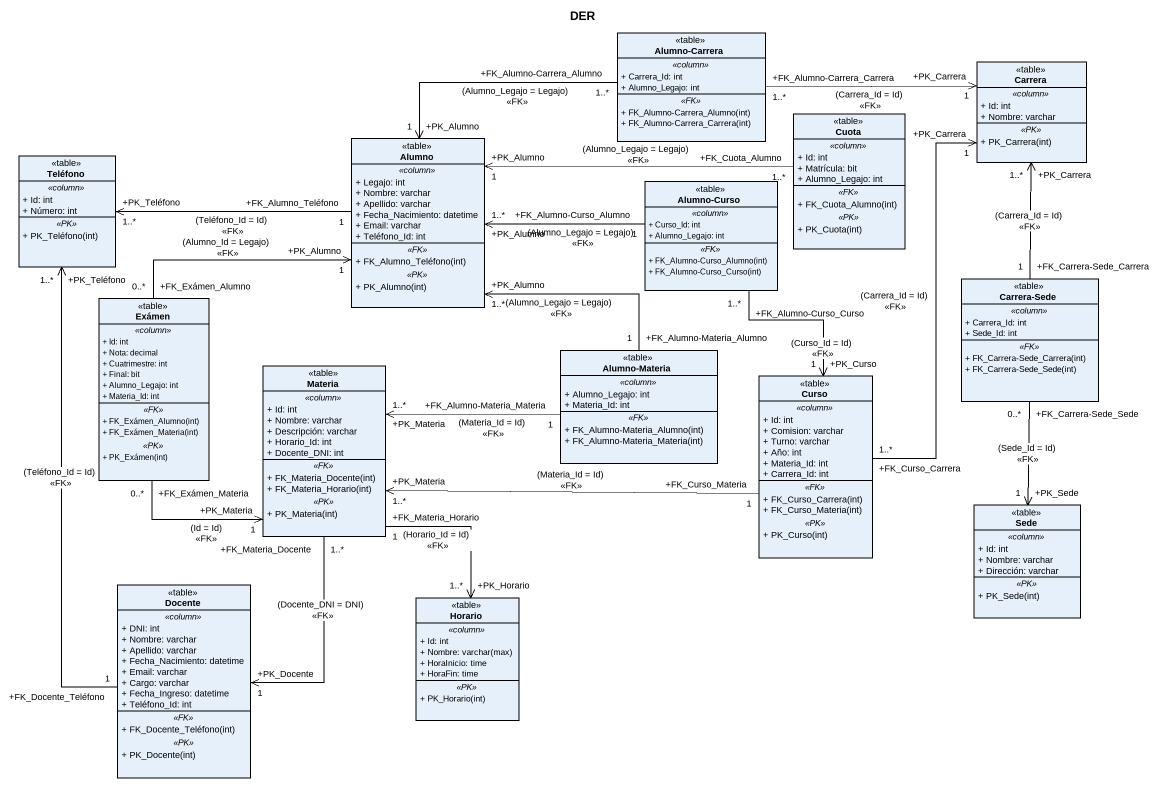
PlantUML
@startuml
title DER
hide circle
hide empty members
skinparam classAttributeIconSize 0
class "Alumno-Carrera" as Alumno_Carrera <<table>> {
  .. <<column>> ..
  + Carrera_Id: int
  + Alumno_Legajo: int
  .. <<FK>> ..
  + FK_Alumno-Carrera_Alumno(int)
  + FK_Alumno-Carrera_Carrera(int)
}
class Carrera <<table>> {
  .. <<column>> ..
  + Id: int
  + Nombre: varchar
  .. <<PK>> ..
  + PK_Carrera(int)
}
class Alumno <<table>> {
  .. <<column>> ..
  + Legajo: int
  + Nombre: varchar
  + Apellido: varchar
  + Fecha_Nacimiento: datetime
  + Email: varchar
  + Teléfono_Id: int
  .. <<FK>> ..
  + FK_Alumno_Teléfono(int)
  .. <<PK>> ..
  + PK_Alumno(int)
}
class Cuota <<table>> {
  .. <<column>> ..
  + Id: int
  + Matrícula: bit
  + Alumno_Legajo: int
  .. <<FK>> ..
  + FK_Cuota_Alumno(int)
  .. <<PK>> ..
  + PK_Cuota(int)
}
class Teléfono <<table>> {
  .. <<column>> ..
  + Id: int
  + Número: int
  .. <<PK>> ..
  + PK_Teléfono(int)
}
class "Alumno-Curso" as Alumno_Curso <<table>> {
  .. <<column>> ..
  + Curso_Id: int
  + Alumno_Legajo: int
  .. <<FK>> ..
  + FK_Alumno-Curso_Alumno(int)
  + FK_Alumno-Curso_Curso(int)
}
class Exámen <<table>> {
  .. <<column>> ..
  + Id: int
  + Nota: decimal
  + Cuatrimestre: int
  + Final: bit
  + Alumno_Legajo: int
  + Materia_Id: int
  .. <<FK>> ..
  + FK_Exámen_Alumno(int)
  + FK_Exámen_Materia(int)
  .. <<PK>> ..
  + PK_Exámen(int)
}
class "Carrera-Sede" as Carrera_Sede <<table>> {
  .. <<column>> ..
  + Carrera_Id: int
  + Sede_Id: int
  .. <<FK>> ..
  + FK_Carrera-Sede_Carrera(int)
  + FK_Carrera-Sede_Sede(int)
}
class Materia <<table>> {
  .. <<column>> ..
  + Id: int
  + Nombre: varchar
  + Descripción: varchar
  + Horario_Id: int
  + Docente_DNI: int
  .. <<FK>> ..
  + FK_Materia_Docente(int)
  + FK_Materia_Horario(int)
  .. <<PK>> ..
  + PK_Materia(int)
}
class "Alumno-Materia" as Alumno_Materia <<table>> {
  .. <<column>> ..
  + Alumno_Legajo: int
  + Materia_Id: int
  .. <<FK>> ..
  + FK_Alumno-Materia_Alumno(int)
  + FK_Alumno-Materia_Materia(int)
}
class Curso <<table>> {
  .. <<column>> ..
  + Id: int
  + Comision: varchar
  + Turno: varchar
  + Año: int
  + Materia_Id: int
  + Carrera_Id: int
  .. <<FK>> ..
  + FK_Curso_Carrera(int)
  + FK_Curso_Materia(int)
  .. <<PK>> ..
  + PK_Curso(int)
}
class Sede <<table>> {
  .. <<column>> ..
  + Id: int
  + Nombre: varchar
  + Dirección: varchar
  .. <<PK>> ..
  + PK_Sede(int)
}
class Docente <<table>> {
  .. <<column>> ..
  + DNI: int
  + Nombre: varchar
  + Apellido: varchar
  + Fecha_Nacimiento: datetime
  + Email: varchar
  + Cargo: varchar
  + Fecha_Ingreso: datetime
  + Teléfono_Id: int
  .. <<FK>> ..
  + FK_Docente_Teléfono(int)
  .. <<PK>> ..
  + PK_Docente(int)
}
class Horario <<table>> {
  .. <<column>> ..
  + Id: int
  {field} + Nombre: varchar(max)
  + HoraInicio: time
  + HoraFin: time
  .. <<PK>> ..
  + PK_Horario(int)
}
Alumno_Carrera "+FK_Alumno-Carrera_Carrera\n1..*" -right-> "+PK_Carrera\n1" Carrera : (Carrera_Id = Id)\n<<FK>>
Alumno_Carrera "+FK_Alumno-Carrera_Alumno\n1..*" -left-> "+PK_Alumno\n1" Alumno : (Alumno_Legajo = Legajo)\n<<FK>>
Alumno "+FK_Alumno_Teléfono\n1" -left-> "+PK_Teléfono\n1..*" Teléfono : (Teléfono_Id = Id)\n<<FK>>
Cuota "+FK_Cuota_Alumno\n1..*" -left-> "+PK_Alumno\n1" Alumno : (Alumno_Legajo = Legajo)\n<<FK>>
Alumno_Curso "+FK_Alumno-Curso_Alumno\n1" -left-> "+PK_Alumno\n1..*" Alumno : (Alumno_Legajo = Legajo)\n<<FK>>
Alumno_Curso "+FK_Alumno-Curso_Curso\n1..*" --> "+PK_Curso\n1" Curso : (Curso_Id = Id)\n<<FK>>
Exámen "+FK_Exámen_Alumno\n0..*" -up-> "+PK_Alumno\n1" Alumno : (Alumno_Id = Legajo)\n<<FK>>
Exámen "+FK_Exámen_Materia\n0..*" -right-> "+PK_Materia\n1" Materia : (Id = Id)\n<<FK>>
Carrera_Sede "+FK_Carrera-Sede_Carrera\n1" -up-> "+PK_Carrera\n1..*" Carrera : (Carrera_Id = Id)\n<<FK>>
Carrera_Sede "+FK_Carrera-Sede_Sede\n0..*" --> "+PK_Sede\n1" Sede : (Sede_Id = Id)\n<<FK>>
Materia "+FK_Materia_Docente\n1..*" --> "+PK_Docente\n1" Docente : (Docente_DNI = DNI)\n<<FK>>
Materia "+FK_Materia_Horario\n1" --> "+PK_Horario\n1..*" Horario : (Horario_Id = Id)\n<<FK>>
Alumno_Materia "+FK_Alumno-Materia_Alumno\n1" -up-> "+PK_Alumno\n1..*" Alumno : (Alumno_Legajo = Legajo)\n<<FK>>
Alumno_Materia "+FK_Alumno-Materia_Materia\n1" -left-> "+PK_Materia\n1..*" Materia : (Materia_Id = Id)\n<<FK>>
Curso "+FK_Curso_Carrera\n1..*" -up-> "+PK_Carrera\n1" Carrera : (Carrera_Id = Id)\n<<FK>>
Curso "+FK_Curso_Materia\n1" -left-> "+PK_Materia\n1..*" Materia : (Materia_Id = Id)\n<<FK>>
Docente "+FK_Docente_Teléfono\n1" -up-> "+PK_Teléfono\n1..*" Teléfono : (Teléfono_Id = Id)\n<<FK>>
@enduml
